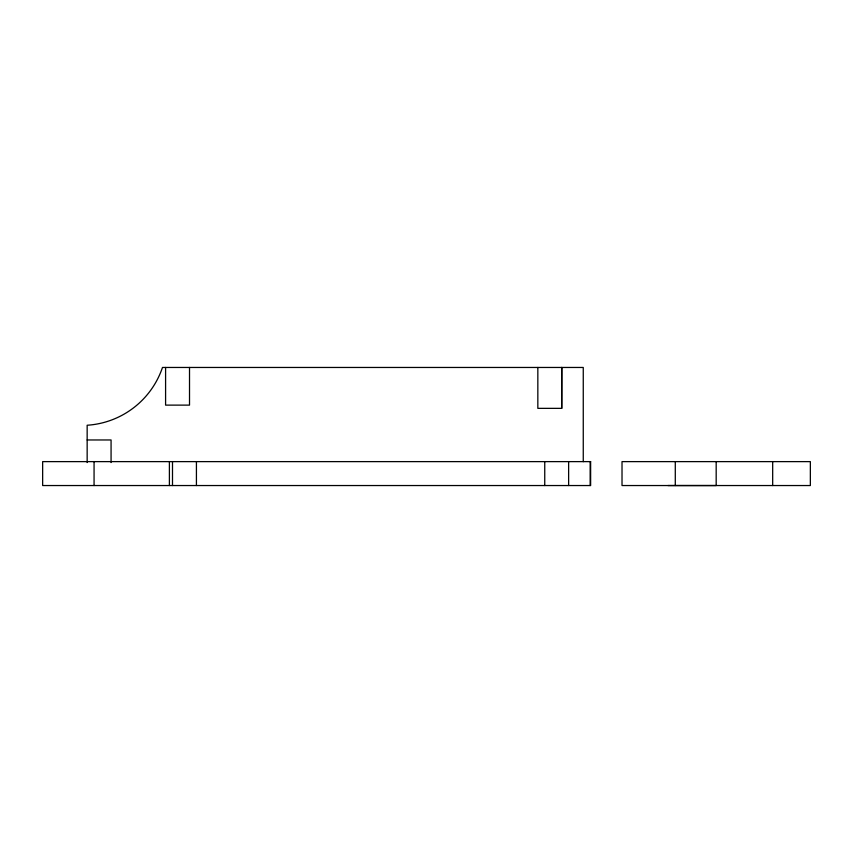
<?xml version="1.0" encoding="UTF-8"?>
<svg xmlns="http://www.w3.org/2000/svg" width="853" height="853" viewBox="0 0 853 853"><rect width="100%" height="100%" fill="white"/><g stroke="black" fill="none" stroke-linecap="round" stroke-linejoin="round"><path stroke-width="1.28" d="M561.722 408.352L561.764 367.462L561.722 408.352L537.838 408.352L537.838 367.462M87.155 439.967L111.071 439.967L111.071 462.55M667.942 485.538L810.35 485.538L810.35 461.622L622.018 461.622L622.018 485.538L716.179 485.538L716.179 461.622M772.679 461.622L772.679 485.538M675.288 461.622L675.288 485.506M590.169 461.665L590.169 485.538M583.26 461.665L583.26 367.462L162.486 367.462A85.279 85.279 0 0 1 87.155 425.242L87.155 462.55M568.631 461.665L568.631 485.538M544.747 461.665L544.747 485.538M196.425 461.665L196.425 485.538M189.515 367.462L189.515 405.122L165.589 405.122L165.589 367.462M172.498 461.665L172.498 485.538M169.395 461.665L169.395 485.538M94.065 461.622L94.065 485.538M590.628 461.622L42.65 461.622L42.65 485.538L590.628 485.538L590.628 461.622"/></g></svg>
